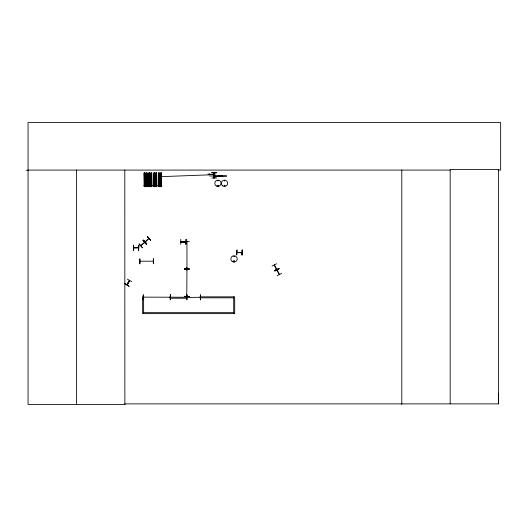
<?xml version="1.0" encoding="UTF-8"?>
<svg xmlns="http://www.w3.org/2000/svg" width="527" height="527" viewBox="0 0 527 527"><rect width="100%" height="100%" fill="white"/><g stroke="black" fill="none" stroke-linecap="round" stroke-linejoin="round"><path stroke-width="0.79" d="M498.186 170.083L500.65 170.083L500.65 122.567L28.05 122.567L28.05 404.433L124.873 404.433L124.807 403.88L498.549 403.88L498.621 393.689M129.708 280.516C123.654 292.037 129.425 278.118 129.418 281.023M186.775 268.408L186.775 267.848L186.953 268.408M186.782 269.91L186.775 269.356M186.762 269.422L186.953 269.91L186.953 269.35M217.651 180.656L218.165 180.524L217.796 180.873M217.434 185.629C218.876 184.318 217.928 186.887 217.532 185.853M224.831 185.715C224.087 184.562 224.285 186.492 224.713 185.84M224.937 185.741C223.823 183.883 224.298 187.487 224.891 185.399M234.291 256.32L233.777 256.458L234.258 256.254M186.98 268.302L186.947 267.9M186.973 269.844L186.953 269.402L186.775 296.319M145.847 186.486L145.577 185.932M150.531 186.472L150.261 185.932M160.294 186.486L159.984 185.932M129.589 280.529L127.165 284.745M140.933 245.622L144.727 242.453M214.43 175.689L214.074 175.135M274.264 265.081L276.543 269.422M279.448 274.369L277.103 270.035M139.879 261.214L153.331 261.194M187.078 297.498L200.24 297.235M233.593 261.043C234.614 263.322 234.535 259.93 233.896 260.852M233.757 261.135C234.271 262.578 234.311 260.002 233.757 261.438M234.41 261.511L234.456 261.168M150.564 185.952L150.538 185.952M155.531 185.952L155.155 185.899M186.775 241.445L186.762 241.933M185.728 241.959L180.899 241.709M170.267 297.34L169.72 297.142M138.008 247.657L138.568 247.657M236.985 252.446L242.025 252.677M129.662 280.489L127.224 284.811M127.356 279.158L131.75 281.616M127.343 284.389L126.941 284.738M218.165 185.866C218.25 184.516 217.111 186.242 218.073 185.886M127.126 284.317L127.475 284.363M143.318 297.136L186.894 297.241L186.894 298.216L170.102 298.216L170.102 297.241M143.812 297.327L143.318 297.314M138.568 247.888L133.529 247.835L138.496 247.637M237.038 252.446L241.965 252.446M241.952 252.644L236.998 252.65M144.503 242.321L140.913 245.648M146.697 243.869L143.482 239.983L146.717 243.849M160.261 186.459L160.294 186.459M224.64 180.899L224.502 180.386L224.561 180.899M148.831 238.342L145.281 241.906M186.953 296.319L186.986 295.792L186.775 296.266M272.057 266.049L276.543 263.763M276.563 269.389L274.396 264.897M279.014 268.447L274.442 270.568L279.027 268.467M274.798 271.247L279.218 268.836M281.602 273.355L277.182 275.766M143.344 297.103L143.772 297.083M134.135 247.888L133.595 247.855M155.208 186.472L155.544 186.472L155.228 185.932M133.634 247.604L138.515 247.657M234.133 261.728L233.79 261.682M208.218 174.892L158.759 176.729L161.275 176.703M153.357 258.777L153.37 263.816L153.39 258.777M139.886 263.816L139.872 258.783L139.853 263.816M186.874 294.837L186.894 299.876L186.887 294.837M147.02 172.994L144.108 173.034L144.26 186.677L147.171 186.63L147.007 172.994L147.105 186.637M151.71 172.994L148.798 173.034L148.943 186.677L151.855 186.63L151.697 172.994L151.796 186.637M153.765 173.034L156.677 172.994L156.809 186.637L153.91 186.677L153.779 173.034L153.976 186.677M144.319 174.417L146.842 174.391M149.009 174.417L151.526 174.391M153.976 174.417L156.493 174.391M158.732 174.417L161.249 174.391M144.332 175.346L146.849 175.313M149.016 175.346L151.539 175.313M153.983 175.346L156.506 175.313M158.739 175.346L161.262 175.313M144.345 176.729L146.862 176.703M149.036 176.729L151.552 176.703M154.003 176.729L156.519 176.703M144.358 177.955L146.875 177.928M149.042 177.955L151.565 177.928M154.009 177.955L156.526 177.928M158.765 177.955L161.288 177.928M144.372 179.338L146.888 179.312M149.062 179.338L151.578 179.312M154.022 179.338L156.545 179.312M158.785 179.338L161.302 179.312M144.438 185.28L146.961 185.254M149.128 185.28L151.644 185.254M154.095 185.28L156.611 185.254M158.851 185.28L161.367 185.254M144.023 185.682L147.382 185.649M148.713 185.682L152.066 185.649M144.023 185.787L147.382 185.754M148.713 185.787L152.072 185.754M153.68 185.682L157.033 185.649M158.436 185.682L161.789 185.649M145.505 185.899L145.9 185.919M153.68 185.787L157.039 185.754M158.436 185.787L161.796 185.754M159.912 185.899L160.313 185.919M211.709 172.639L216.749 172.619M211.716 172.843L216.749 172.803M209.331 174.193L213.527 174.444L209.331 174.477M213.527 174.226L214.772 174.22M213.527 174.371L214.772 174.358M213.969 175.135L214.535 175.234M213.975 175.346L214.535 175.339M213.975 175.484L214.535 175.478M213.975 175.695L214.535 175.689M209.542 175.992L219.41 175.906M214.107 176.288L222.361 176.044L214.107 176.341M216.795 177.942L211.755 178.021M180.774 239.33L180.741 244.363M184.345 241.458L189.384 241.392M180.86 241.952L185.833 241.985L180.873 241.985M184.345 268.427L189.384 268.427M184.345 269.086L189.384 269.08M184.345 269.297L189.384 269.264M189.384 296.563L184.345 296.339L189.384 296.582M169.773 297.142L170.214 297.116M143.061 299.744L143.298 294.705L143.304 299.744M26.35 170.28L28.05 170.274M28.05 170.083L450.177 170.083M133.529 245.226L133.529 250.266M242.301 250.015L242.018 255.055L242.275 250.015M233.705 297.827L200.128 297.827L200.128 296.846L234.686 296.846L234.686 313.637L142.646 313.637L142.646 296.846L143.627 296.846L143.627 313.637M143.627 312.656L233.705 312.656M145.314 241.86L148.95 238.474M279.27 274.521L276.971 270.219M147.231 236.511L150.623 240.233M142.942 240.483L146.387 244.153M186.749 268.302L186.775 267.9M161.097 172.994L161.19 186.637M160.742 173.001L160.867 186.644M160.616 173.805L160.748 185.84L160.557 173.805M160.511 186.644L159.74 186.657M159.417 173.831L159.536 185.866L159.352 173.831M159.233 173.027L159.352 186.67M159.082 173.831L159.213 185.866M159.035 173.831L159.147 185.866M158.858 173.034L159.062 186.663M158.746 173.034L158.89 186.677M158.719 173.034L158.844 186.677M156.611 172.994L156.763 186.637M156.453 172.994L156.624 186.637M156.341 172.994L156.493 186.637L156.282 173.001M156.13 173.805L156.335 186.637M155.814 173.805L155.992 185.84M155.755 186.644L154.984 186.657M154.595 173.831L154.78 185.866M154.477 173.027L154.595 186.67L154.424 173.027M154.266 173.831L154.457 185.866M154.154 173.838L154.306 186.663M154.101 173.034L154.24 185.873M153.963 173.034L154.134 186.677M151.532 172.994L151.657 186.637M151.526 186.637L151.381 173.798L151.46 186.637M151.216 173.805L151.361 185.84M150.847 173.805L151.025 185.84M150.788 186.644L150.017 186.657M149.694 173.831L149.76 185.866M149.51 173.027L149.655 186.67L149.457 173.027M149.286 173.034L149.437 185.866M149.194 173.034L149.332 186.67L149.134 173.034M148.996 173.034L149.115 186.677M148.858 173.034L149.009 186.677M146.796 172.994L146.974 186.637M146.697 173.798L146.835 186.637M146.644 173.798L146.776 186.637M146.539 173.805L146.611 185.84M146.21 173.805L146.289 185.84M146.098 186.644L145.327 186.657M145.004 173.831L145.136 185.866M144.945 173.831L145.123 185.866M144.971 186.67L144.793 173.027L144.918 186.67M144.615 173.034L144.8 185.866M144.497 173.034L144.655 186.67M144.444 173.034L144.596 186.67M144.332 173.034L144.457 186.677M144.174 173.034L144.273 186.677M214.792 172.889L214.838 177.928M214.581 172.889L214.627 177.928L214.509 172.889M213.995 177.935L213.949 172.896L213.929 177.935M213.698 172.896L213.718 177.935M209.324 173.706L209.338 174.964M208.205 173.719L208.218 174.977M186.953 241.946L186.953 241.491L186.953 268.355M170.34 294.705L170.373 299.744M498.549 403.88L498.549 169.536L450.177 169.536L450.177 403.88M401.798 170.083L401.798 404.433M242.058 250.015L242.091 255.055M233.705 296.846L233.705 313.637M138.634 245.226L138.634 250.266M124.8 170.083L124.873 404.433M76.428 170.083L76.428 404.433M145.083 178.495C145.788 180.623 146.73 176.973 145.083 178.495M149.767 178.495C150.478 180.623 151.414 176.973 149.767 178.495M154.734 178.495C155.445 180.623 156.381 176.973 154.734 178.495M159.49 178.495C160.201 180.623 161.137 176.973 159.49 178.495M124.833 283.519L129.056 286.286L124.833 283.519M139.22 243.929L142.455 247.795L139.22 243.929M143.12 240.312L146.341 244.199L143.12 240.312M147.382 236.373L150.597 240.253L147.362 236.386M200.635 294.837L200.517 299.876L200.635 294.837M161.433 172.994L158.522 173.034L158.68 186.677L161.578 186.63L161.433 172.994M186.09 239.298L185.86 244.337L186.09 239.298M170.544 294.705L170.3 299.744L170.544 294.705M226.564 176.005L218.244 176.058L226.564 176.005M138.845 245.226L138.568 250.266L138.845 245.226M236.985 250.015L236.702 255.055L236.972 250.015M161.407 186.637L161.255 172.994L161.381 186.637M161.091 186.637L160.939 173.805L161.031 186.637M156.157 186.644L155.985 173.001L156.111 186.644M151.19 186.644L151.045 173.001L151.144 186.644M146.48 186.644L146.361 173.001L146.453 186.644M133.515 250.266L133.496 245.226L133.463 250.266M232.42 261.688A3.188 3.188 0 0 0 237.203 258.935A3.188 3.188 0 0 0 232.42 256.175A3.188 3.188 0 0 0 232.42 261.688M222.928 185.998A3.149 3.149 0 0 0 227.644 183.271A3.149 3.149 0 0 0 222.928 180.544A3.149 3.149 0 0 0 222.928 185.998M216.36 185.978A3.122 3.122 0 0 0 221.044 183.271A3.122 3.122 0 0 0 216.36 180.57A3.122 3.122 0 0 0 216.36 185.978"/></g></svg>
